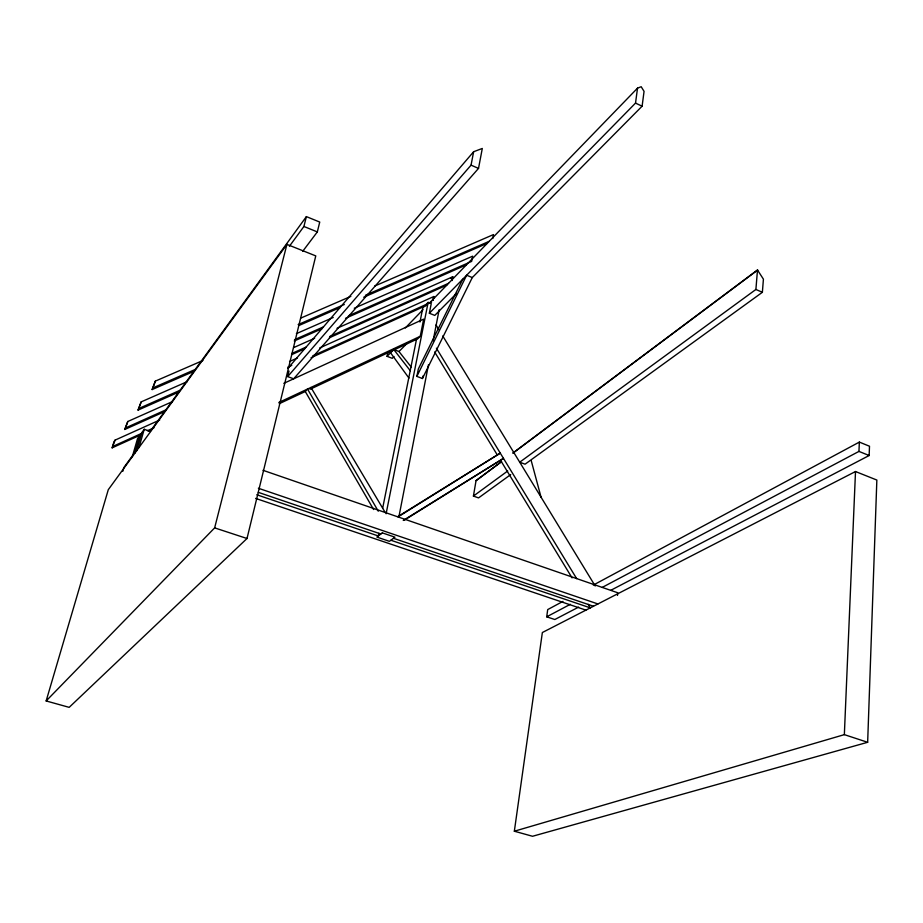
<?xml version="1.0" encoding="UTF-8"?>
<svg xmlns="http://www.w3.org/2000/svg" width="923" height="923" viewBox="0 0 923 923"><rect width="100%" height="100%" fill="white"/><g stroke="black" fill="none" stroke-linecap="round" stroke-linejoin="round"><path stroke-width="1.38" d="M867.655 742.288L876.85 480.052L855.506 471.526L542.355 632.532L514.342 831.219L532.536 836.273L867.655 742.288L844.349 734.639L514.342 831.219M610.714 590.351L869.143 455.524L869.501 446.236L859.348 442.094L593.316 585.078M844.349 734.639L855.506 471.526M602.2 587.409L858.955 451.405L859.348 442.094M757.483 270.001L755.902 289.464L519.718 462.204L525.083 464.188L762.375 292.291L763.413 279.161L757.483 270.001L512.957 453.008M617.475 595.439L617.787 592.785L263.009 470.303M462.735 279.208L418.338 368.958L416.861 376.399L422.446 378.522L472.288 277.558L642.108 106.203L644.058 91.377L641.197 86.727L637.528 88.147L429.587 302.906M456.516 293.468L434.779 315.401L429.345 313.243L635.52 103.099L637.528 88.147M578.617 607.103L554.815 619.518L546.704 616.818L547.708 609.584L562.915 601.415M510.719 474.595L478.541 497.901L473.418 496.078L476.049 480.629L501.431 461.638M492.79 238.538L493.505 234.569L374.623 286.084M289.026 371.046L287.676 376.596L293.664 378.811L478.518 168.401L482.302 148.453L473.637 151.73L287.803 368.473M452.062 280.557L452.801 276.727L337.01 328.3M287.676 376.596L471.053 165.148L473.637 151.73M398.932 516.661L428.48 364.689M433.129 340.76L439.14 309.805M433.822 296.514L433.072 300.287L433.822 296.514L319.704 347.925M422.446 378.522L422.93 376.042M386.114 513.742L428.145 302.375L431.249 303.621L429.345 313.243M382.664 508.192L416.573 338.949M419.965 322.023L422.792 307.913L428.145 302.375M378.857 533.252L378.315 535.975L256.79 494.763M309.99 389.31L417.738 338.799L420.253 336.284L423.669 319.127L283.811 383.333M393.994 356.555L392.252 358.32L387.072 356.336L387.914 352.286M247.006 538.501L315.77 255.902L286.926 244.376L108.291 489.686L46.15 700.949L69.179 707.353L247.006 538.501L214.644 527.875L46.15 700.949M302.64 251.402L317.327 231.915L319.739 222.062L306.378 216.617L151.003 430.245L148.557 431.353M289.418 246.245L303.909 226.47L306.378 216.617M214.644 527.875L286.926 244.376M193.807 371.381L152.157 389.564L155.352 381.118L202.898 360.512M134.735 453.366L139.973 435.241L112.168 447.84L113.979 441.748L115.098 440.109L159.691 420.023M136.489 450.966L141.738 432.76L144.23 429.287L150.518 431.468M138.969 447.563L144.23 429.287M132.312 456.7L137.539 438.633L139.973 435.229M152.157 389.564L155.352 381.118M178.739 392.113L138.069 410.1L141.184 401.886L187.219 381.649M138.069 410.1L141.184 401.886M122.771 471.341L123.878 467.534L133.2 454.716M164.525 411.646L124.801 429.46L127.812 421.488L172.555 401.563M124.801 429.46L127.812 421.488M112.168 447.84L115.098 440.109M416.861 376.399L466.634 275.239L472.288 277.558M279.231 403.72L305.282 391.514L307.532 389.045L378.28 511.215M451.035 278.55L452.801 276.727M405.324 327.953L422.999 309.701M387.072 356.336L393.752 349.517L398.978 351.536L411.381 367.25M398.978 351.536L407.078 343.344M398.748 516.465L500.278 453.124L397.675 516.718M404.32 520.18L503.473 458.373L403.259 520.445M501.547 461.685L476.049 480.629M513.073 453.043L757.633 270.058M473.418 496.078L507.719 470.984M546.704 616.818L570.333 604.3M278.804 402.497L420.253 336.284M113.287 446.224L142.154 433.141M147.403 430.753L153.968 427.787M287.838 367.123L291.772 365.346M312.77 355.828L431.71 301.936M311.063 357.697L426.576 305.34M289.545 361.516L297.414 357.974M291.541 354.709L304.636 348.848M329.419 337.737L446.813 285.115M125.978 427.73L165.794 409.904M291.737 353.521L306.159 347.06M329.684 336.526L448.566 283.292M293.595 347.636L314.651 338.268M139.315 408.278L180.077 390.267M294.518 339.687L323.454 326.892M348.49 315.828L471.676 261.371L472.645 256.167L354.27 308.213M294.264 340.979L321.827 328.784M345.514 318.308L466.53 264.751M296.387 333.653L333.226 317.466M299.179 325.404L340.01 307.578M363.685 297.252L487.286 243.303M153.46 387.66L195.203 369.465M298.141 324.596L344.325 304.475M365.404 295.291L489.202 241.33M300.656 318.147L350.844 296.387M390.891 540.243L590.316 607.865L588.136 604.3M255.602 498.397L585.932 610.126M258.359 488.244L597.919 603.954M258.336 492.363L380.853 534.002M393.475 538.294L593.466 606.249M303.909 226.47L317.327 231.915M858.955 451.405L869.143 455.524M471.053 165.148L478.518 168.401M755.902 289.464L762.375 292.291M635.52 103.099L642.108 106.203M393.752 349.517L410.32 370.769M390.544 352.794L408.958 378.084M436.014 324.931L439.013 329.834M442.74 335.96L595.208 586.001M436.394 348.167L576.656 578.617M434.629 351.94L497.474 455.247M500.658 460.485L572.075 577.89M310.947 387.452L385.156 512.403M305.282 391.514L373.607 509.531M531.256 460.762L541.051 497.185M382.307 532.871L376.872 537.082L389.437 541.34L394.952 537.174L382.307 532.871"/></g></svg>
